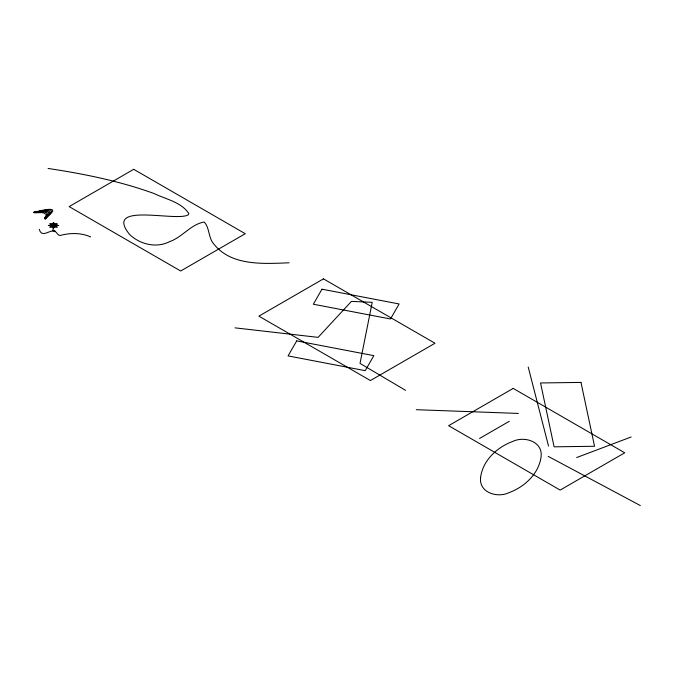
<?xml version="1.0" encoding="UTF-8"?>
<svg xmlns="http://www.w3.org/2000/svg" width="674" height="674" viewBox="0 0 674 674"><rect width="100%" height="100%" fill="white"/><g stroke="black" fill="none" stroke-linecap="round" stroke-linejoin="round"><path stroke-width="1.01" d="M58.646 225.453L53.516 225.453L52.875 230.887L54.855 230.963L54.434 230.862M44.45 218.427L44.796 217.769A53.44 30.852 0 0 1 45.672 216.303L46.439 214.543L43.642 213.026A7.793 4.499 0 0 0 41.94 212.596L34.711 212.799M45.259 218.89C60.795 205.073 42.984 210.979 33.902 212.335M49.884 227.542L53.111 225.68M53.92 225.217L57.138 223.355M479.568 438.454L509.291 421.301M576.649 457.553L631.142 436.988M33.7 212.217C38.999 211.215 62.808 204.466 47.896 216.017A64.578 37.289 0 0 0 45.453 219.008M34.104 212.453C37.904 211.569 57.795 207.508 46.885 216.413A56.843 32.824 0 0 0 45.057 218.772M34.307 212.563C38.974 211.729 44.307 210.305 48.814 212.462A1.601 0.927 0 0 1 49.118 213.06L46.506 216.489A68.158 39.353 0 0 0 44.855 218.654M56.886 225.638L57.821 225.453L56.886 225.259M34.509 212.681C37.373 211.518 51.713 210.591 46.026 216.573A68.47 39.53 0 0 0 44.653 218.536M55.049 225.596L55.495 225.529L55.074 225.428M54.417 231.03L54.855 230.963M289.053 262.801C263.787 263.753 231.334 266.247 213.835 244.039C208.232 237.838 209.732 227.82 204.222 222.032C191.02 224.13 182.199 237.324 169.528 241.68C156.343 248.436 139.922 244.392 129.551 234.417C102.987 201.374 176.563 222.201 188.231 214.821L188.863 213.658C181.542 202.124 165.619 199.159 153.916 193.48C119.745 181.112 83.964 173.841 48.09 168.458M48.385 225.453L52.943 225.453M416.262 409.699L518.399 413.432M53.516 225.453L55.495 225.529M235.066 327.859L318.103 337.362L351.432 301.388L372.225 302.314L360.017 363.387L405.571 390.356M90.661 236.936C80.872 232.564 70.071 232.808 60.02 235.504C57.29 235.243 56.835 231.704 54.257 231.115A3.378 1.955 0 0 0 52.976 230.887C48.107 231.233 41.426 237.526 39.319 229.354M548.189 456.357L640.3 505.542M49.884 223.355L53.111 225.217M53.92 225.68L57.138 227.542M528.214 367.027L548.51 446.019M53.516 222.487L53.516 225.116M53.516 225.782L53.516 228.41M480.621 477.318C478.582 492.669 497.454 498.313 509.005 492.652C524.456 486.982 538.897 473.755 541.07 456.795C543.109 441.445 524.237 435.8 512.687 441.462C497.235 447.132 482.803 460.359 480.621 477.318M321.97 289.197L313.343 304.218L390.482 318.979L399.101 303.957L321.97 289.197M296.703 340.884L288.076 355.906L365.215 370.675L373.843 355.653L296.703 340.884M133.722 169.309L69.136 206.598L180.674 270.999L245.26 233.709L133.722 169.309M53.516 222.841L49 225.453L53.516 228.056L58.031 225.453L53.516 222.841M323.461 278.859L258.875 316.148L370.414 380.54L435 343.251L323.461 278.859M513.2 388.401L448.614 425.69L560.153 490.082L624.739 452.802L513.2 388.401M580.988 382.419L540.54 382.958L554.095 446.82L594.544 446.281L580.988 382.419M52.269 226.649A2.418 1.399 0 0 0 55.934 225.47A2.418 1.399 0 0 0 52.336 224.231A2.418 1.399 0 0 0 52.269 226.649"/></g></svg>
